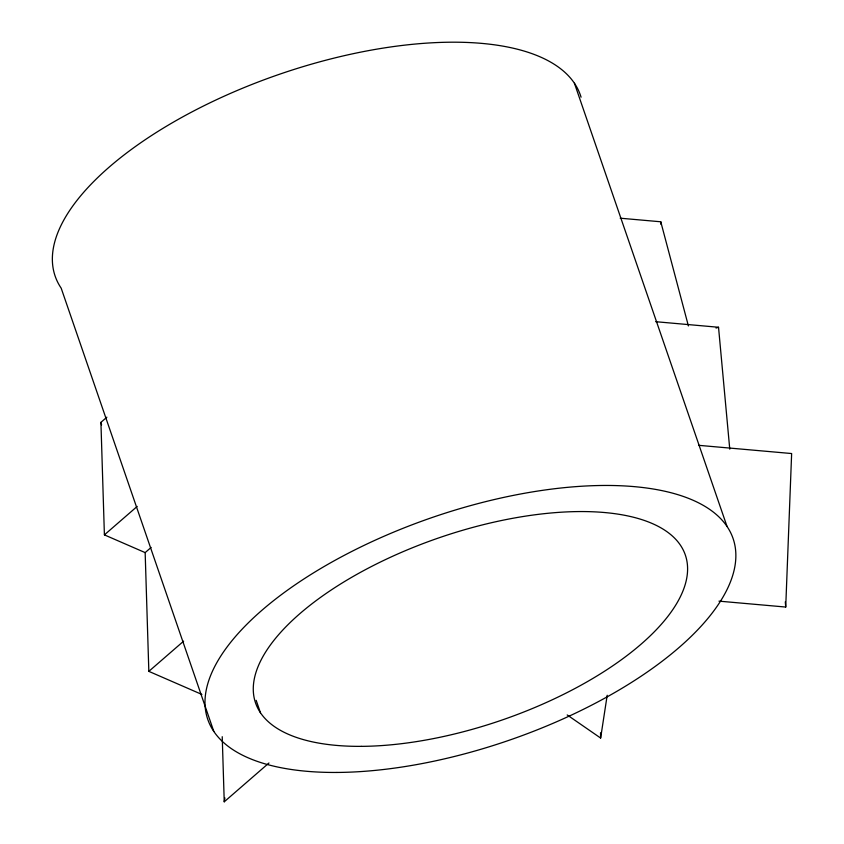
<?xml version="1.0" encoding="UTF-8"?>
<svg xmlns="http://www.w3.org/2000/svg" width="844" height="844" viewBox="0 0 844 844"><rect width="100%" height="100%" fill="white"/><g stroke="black" fill="none" stroke-linecap="round" stroke-linejoin="round"><path stroke-width="1.27" d="M718.972 601.139L785.722 607.047L791.64 453.544L698.716 445.326M567.2 714.952L600.633 738.046L607.195 695.256M268.962 762.987L224.24 801.8L224.894 797.907M151.118 547.439L145.157 552.609L104.403 534.874L100.921 422.359L106.882 417.179M104.403 534.874L137.203 506.411M201.885 694.443L148.839 671.36L183.623 641.176M716.039 328.063L718.529 327.261L729.765 449.166M620.203 218.195L660.778 221.782L688.398 325.932M655.714 321.701L718.529 327.261M574.416 83.229L727.043 526.487M256.175 700.341L260.469 712.8M213.806 731.431L61.179 288.163A277.781 117.833 -19 0 1 266.873 78.745A277.781 117.833 -19 0 1 581.073 97.218M100.921 422.359L101.586 424.891M785.3 601.846L785.722 607.047M660.778 221.782L660.989 224.409M222.225 736.696L224.24 801.8M145.157 552.609L148.839 671.36M600.527 732.803L600.633 738.046M336.946 772.45A277.781 117.833 -19 0 0 735.862 555.985A277.781 117.833 -19 0 0 338.465 558.443A277.781 117.833 -19 0 0 336.946 772.45M361.211 746.36A227.279 96.416 -19 0 0 687.596 569.246A227.279 96.416 -19 0 0 362.466 571.261A227.279 96.416 -19 0 0 361.211 746.36"/></g></svg>
